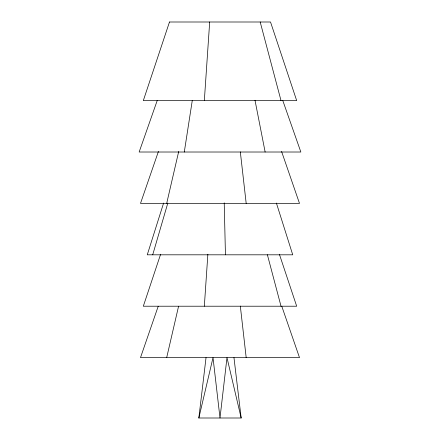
<?xml version="1.0" encoding="UTF-8"?>
<svg xmlns="http://www.w3.org/2000/svg" width="440" height="440" viewBox="0 0 440 440"><rect width="100%" height="100%" fill="white"/><g stroke="black" fill="none" stroke-linecap="round" stroke-linejoin="round"><path stroke-width="0.66" d="M204.336 100.612L209.682 22M204.336 306.213L207.867 254.26M233.965 357.616L241.164 418L198.836 418L206.036 357.616M184.294 152.014L192.274 100.507M166.683 203.412L178.712 151.448M166.683 357.616L178.558 306.317M198.836 418L213.015 357.616L220 418L226.985 357.616L241.164 418M152.708 254.815L167.822 203.06M163.603 203.06L147.263 254.815L292.738 254.815L276.397 203.06M160.617 254.238L143.314 306.213L296.687 306.213L279.384 254.238M158.433 151.437L140.498 203.412L299.502 203.412L281.567 151.437M158.213 306.29L140.498 357.616L299.502 357.616L281.787 306.29M157.245 100.463L139.15 152.014L300.85 152.014L282.755 100.463M260.194 22L281.017 100.612M267.372 254.689L281.017 306.213M255.002 100.276L265.139 152.014M240.328 151.91L246.186 203.412M240.328 306.108L246.186 357.616M224.219 202.862L225.445 254.815M169.482 22L143.314 100.612L296.687 100.612L270.518 22L169.482 22"/></g></svg>
